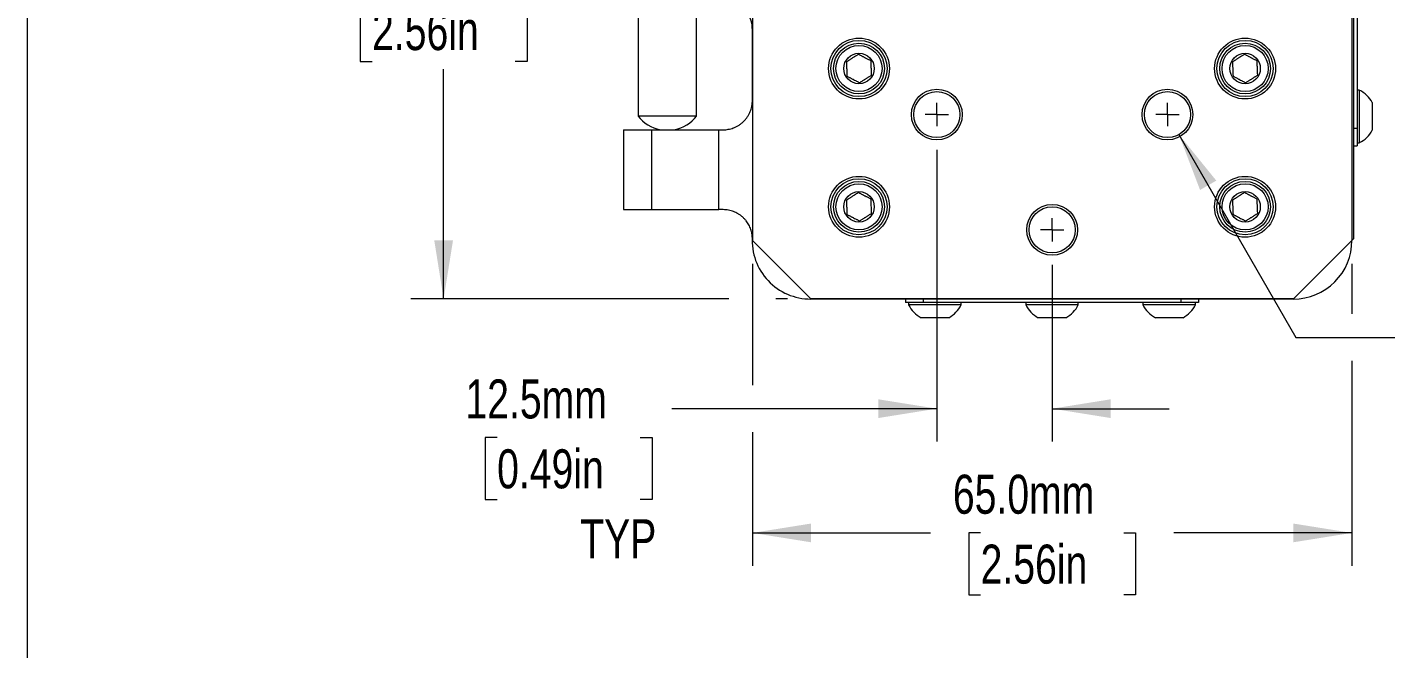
# Model space of a CAD drawing. Header units: millimetres. Extents: x 2 to 278, y 1 to 215.
# Drawn here: x 1.6 to 75.2, y 133.3 to 167 of the extents above; entities that cross this region are included whole.
import ezdxf

# ---------------------------------------------------------------- set-up
doc = ezdxf.new("R2010")
doc.units = ezdxf.units.MM
doc.styles.add('SLDTEXTSTYLE0', font='TXT', dxfattribs={"width": 0.75})
doc.styles.add('SLDTEXTSTYLE2', font='TXT', dxfattribs={"width": 0.7})
doc.dimstyles.new('SLDDIMSTYLE1', dxfattribs={"dimtxt": 2.116667, "dimasz": 3.175, "dimexe": 0, "dimexo": 0.0625, "dimgap": 0.529167, "dimtad": 0, "dimtih": 1, "dimtoh": 1, "dimdec": 1, "dimlfac": 2, "dimrnd": 1e-09, "dimzin": 12, "dimdsep": 46, "dimtxsty": 'SLDTEXTSTYLE0', "dimsah": 1, "dimcen": 0.09, "dimadec": 0, "dimazin": 3, "dimtfac": 1, "dimtdec": 1, "dimtmove": 0, "dimatfit": 0, "dimfxl": 1, "dimfrac": 2, "dimtolj": 1, "dimtzin": 12, "dimarcsym": 0})
doc.dimstyles.new('SLDDIMSTYLE3', dxfattribs={"dimtxt": 2.116667, "dimasz": 3.175, "dimexe": 0, "dimexo": 0.0625, "dimgap": 0.529167, "dimtad": 0, "dimtih": 1, "dimtoh": 1, "dimdec": 1, "dimlfac": 2, "dimrnd": 1e-09, "dimzin": 12, "dimdsep": 46, "dimtxsty": 'SLDTEXTSTYLE0', "dimsah": 1, "dimcen": 0, "dimadec": 0, "dimazin": 3, "dimtfac": 1, "dimtdec": 1, "dimtofl": 0, "dimtmove": 0, "dimatfit": 3, "dimfxl": 1, "dimfrac": 2, "dimtolj": 1, "dimtzin": 12, "dimarcsym": 0})
doc.dimstyles.new('SLDDIMSTYLE4', dxfattribs={"dimtxt": 2.116667, "dimasz": 3.175, "dimexe": 0, "dimexo": 0.0625, "dimgap": 0.529167, "dimtad": 0, "dimtih": 1, "dimtoh": 1, "dimdec": 1, "dimlfac": 2, "dimrnd": 1e-09, "dimzin": 4, "dimdsep": 46, "dimtxsty": 'SLDTEXTSTYLE0', "dimsah": 1, "dimcen": 0.09, "dimadec": 0, "dimazin": 1, "dimtfac": 1, "dimtdec": 1, "dimtofl": 0, "dimtmove": 0, "dimatfit": 3, "dimfxl": 1, "dimfrac": 2, "dimtolj": 1, "dimtzin": 12, "dimarcsym": 0})

# ---------------------------------------------------------------- blocks, each defined once
blk = doc.blocks.new('_D_10')
at = {"color": 7, "linetype": 'Continuous', "lineweight": 0}
for p, q in [((42.8, 184.773), (22.378, 184.773)), ((24.156, 184.773), (24.156, 172.316)), ((20.277, 168.523), (19.634, 168.523)), ((19.634, 168.523), (19.634, 165.16)), ((28.035, 168.523), (28.678, 168.523)), ((28.678, 168.523), (28.678, 165.16)), ((19.634, 165.16), (20.277, 165.16)), ((28.678, 165.16), (28.035, 165.16)), ((24.156, 152.273), (24.156, 164.731)), ((39.625, 152.273), (22.378, 152.273)), ((42.8, 152.273), (42.165, 152.273))]:
    blk.add_line(p, q, dxfattribs=at)
at = {"color": 7, "linetype": 'Continuous', "lineweight": 18}
for points in [[(24.156, 184.773), (23.648, 181.598), (24.664, 181.598)], [(24.156, 152.273), (24.664, 155.448), (23.648, 155.448)]]:
    blk.add_solid(points, dxfattribs=at)
at = {"color": 7, "linetype": 'Continuous', "lineweight": 18, "char_height": 2.1167, "attachment_point": 1, "style": 'SLDTEXTSTYLE0'}
for s, insert in [('65.0mm', (18.774, 171.681)), ('2.56in', (20.277, 167.889))]:
    blk.add_mtext(s, dxfattribs=dict(at, insert=insert))
blk = doc.blocks.new('_D_11')
at = {"color": 7, "linetype": 'Continuous', "lineweight": 0}
for p, q in [((40.895, 154.178), (40.895, 147.591)), ((73.394, 154.178), (73.394, 151.458)), ((73.394, 148.918), (73.394, 137.803)), ((40.895, 145.051), (40.895, 137.803)), ((40.895, 139.581), (50.553, 139.581)), ((53.266, 139.581), (52.622, 139.581)), ((52.622, 139.581), (52.622, 136.217)), ((61.023, 139.581), (61.667, 139.581)), ((61.667, 139.581), (61.667, 136.217)), ((73.394, 139.581), (63.735, 139.581)), ((52.622, 136.217), (53.266, 136.217)), ((61.667, 136.217), (61.023, 136.217))]:
    blk.add_line(p, q, dxfattribs=at)
at = {"color": 7, "linetype": 'Continuous', "lineweight": 18}
for points in [[(40.895, 139.581), (44.07, 139.073), (44.07, 140.089)], [(73.394, 139.581), (70.219, 140.089), (70.219, 139.073)]]:
    blk.add_solid(points, dxfattribs=at)
at = {"color": 7, "linetype": 'Continuous', "lineweight": 18, "char_height": 2.1167, "attachment_point": 1, "style": 'SLDTEXTSTYLE0'}
for s, insert in [('65.0mm', (51.763, 142.738)), ('2.56in', (53.266, 138.946))]:
    blk.add_mtext(s, dxfattribs=dict(at, insert=insert))
blk = doc.blocks.new('_D_12')
at = {"color": 7, "linetype": 'Continuous', "lineweight": 0}
for p, q in [((80.533, 181.023), (80.533, 187.373)), ((59.049, 181.023), (82.311, 181.023)), ((65.299, 174.773), (82.311, 174.773)), ((80.533, 168.523), (80.533, 174.773)), ((84.343, 168.523), (80.533, 168.523)), ((86.918, 166.953), (86.274, 166.953)), ((86.274, 166.953), (86.274, 163.589)), ((94.675, 166.953), (95.319, 166.953)), ((95.319, 166.953), (95.319, 163.589)), ((86.274, 163.589), (86.918, 163.589)), ((95.319, 163.589), (94.675, 163.589))]:
    blk.add_line(p, q, dxfattribs=at)
at = {"color": 7, "linetype": 'Continuous', "lineweight": 18}
for points in [[(80.533, 181.023), (81.041, 184.198), (80.025, 184.198)], [(80.533, 174.773), (80.025, 171.598), (81.041, 171.598)]]:
    blk.add_solid(points, dxfattribs=at)
at = {"color": 7, "linetype": 'Continuous', "lineweight": 18, "char_height": 2.1167, "attachment_point": 1, "style": 'SLDTEXTSTYLE0'}
for s, insert in [('12.5mm', (85.631, 170.11)), ('0.49in', (86.918, 166.318)), ('TYP', (85.631, 162.526))]:
    blk.add_mtext(s, dxfattribs=dict(at, insert=insert))
blk = doc.blocks.new('_D_13')
at = {"color": 7, "linetype": 'Continuous', "lineweight": 0}
for p, q in [((64.018, 161.19), (70.351, 150.188)), ((70.351, 150.188), (77.138, 150.188))]:
    blk.add_line(p, q, dxfattribs=at)
at = {"color": 7, "linetype": 'Continuous', "lineweight": 18}
blk.add_solid([(64.018, 161.19), (65.162, 158.185), (66.042, 158.692)], dxfattribs=at)
at = {"color": 7, "linetype": 'Continuous', "lineweight": 18, "attachment_point": 1}
for s, insert, char_height, style in [('M6 x 1.0 TAPPED HOLE', (77.932, 151.234), 2.11667, 'SLDTEXTSTYLE2'), ('6.4mm [0.25in] THREAD DEPTH', (77.932, 147.871), 2.11667, 'SLDTEXTSTYLE0'), ('7 PLACES', (77.932, 144.508), 2.1167, 'SLDTEXTSTYLE0')]:
    blk.add_mtext(s, dxfattribs=dict(at, insert=insert, char_height=char_height, style=style))
blk = doc.blocks.new('_D_14')
at = {"color": 7, "linetype": 'Continuous', "lineweight": 0}
for p, q in [((50.894, 160.368), (50.894, 144.543)), ((57.144, 154.118), (57.144, 144.543)), ((50.894, 146.321), (36.53, 146.321)), ((57.144, 146.321), (63.494, 146.321)), ((27.056, 144.75), (26.412, 144.75)), ((26.412, 144.75), (26.412, 141.387)), ((34.813, 144.75), (35.457, 144.75)), ((35.457, 144.75), (35.457, 141.387)), ((26.412, 141.387), (27.056, 141.387)), ((35.457, 141.387), (34.813, 141.387))]:
    blk.add_line(p, q, dxfattribs=at)
at = {"color": 7, "linetype": 'Continuous', "lineweight": 18}
for points in [[(50.894, 146.321), (47.719, 146.829), (47.719, 145.813)], [(57.144, 146.321), (60.319, 145.813), (60.319, 146.829)]]:
    blk.add_solid(points, dxfattribs=at)
at = {"color": 7, "linetype": 'Continuous', "lineweight": 18, "char_height": 2.1167, "attachment_point": 1, "style": 'SLDTEXTSTYLE0'}
for s, insert in [('12.5mm', (25.337, 147.908)), ('0.49in', (27.056, 144.116)), ('TYP', (31.558, 140.323))]:
    blk.add_mtext(s, dxfattribs=dict(at, insert=insert))
blk = doc.blocks.new('SW_CENTERMARKSYMBOL_3')
at = {"color": 0, "linetype": 'Continuous', "lineweight": 18}
for q in [(-0.635, 0), (0, 0.635), (0, -0.635), (0.635, 0)]:
    blk.add_line((0, 0), q, dxfattribs=at)
blk = doc.blocks.new('SW_CENTERMARKSYMBOL_4')
at = {"color": 0, "linetype": 'Continuous', "lineweight": 18}
for q in [(-0.635, 0), (0, 0.635), (0, -0.635), (0.635, 0)]:
    blk.add_line((0, 0), q, dxfattribs=at)
blk = doc.blocks.new('SW_CENTERMARKSYMBOL_6')
at = {"color": 0, "linetype": 'Continuous', "lineweight": 18}
for q in [(-0.635, 0), (0, 0.635), (0, -0.635), (0.635, 0)]:
    blk.add_line((0, 0), q, dxfattribs=at)

msp = doc.modelspace()

# ---------------------------------------------------------------- linework, layer by layer
at = {"color": 7, "linetype": 'Continuous', "lineweight": 18}
for p, q in [((1.579, 214.645), (1.579, 0.903)), ((40.895, 181.598), (40.895, 163.037)), ((73.394, 181.598), (73.394, 155.448)), ((73.483, 175.508), (73.483, 161.538)), ((73.672, 175.508), (73.672, 161.538)), ((34.697, 168.523), (34.697, 162.195)), ((37.872, 162.195), (37.872, 168.523)), ((40.888, 166.936), (40.888, 162.894)), ((73.796, 163.598), (73.672, 163.598)), ((73.796, 163.598), (73.796, 162.937)), ((40.895, 163.037), (40.895, 155.531)), ((73.796, 162.937), (73.796, 160.748)), ((74.497, 162.923), (74.497, 162.575)), ((37.569, 162.195), (34.697, 162.195)), ((37.872, 162.195), (37.569, 162.195)), ((74.497, 162.575), (74.497, 161.423)), ((33.904, 161.449), (33.904, 157.119)), ((33.904, 161.449), (35.432, 161.449)), ((35.432, 161.449), (35.432, 157.119)), ((35.432, 161.449), (39.073, 161.449)), ((39.073, 157.119), (39.073, 161.449)), ((39.073, 161.449), (39.307, 161.449)), ((73.483, 161.538), (73.672, 161.538)), ((73.483, 161.538), (73.483, 160.586)), ((73.672, 161.538), (73.672, 160.586)), ((73.483, 160.586), (73.672, 160.586)), ((73.483, 160.586), (73.483, 155.531)), ((73.672, 160.748), (73.796, 160.748)), ((33.904, 157.119), (35.432, 157.119)), ((35.432, 157.119), (39.073, 157.119)), ((39.307, 157.119), (39.073, 157.119)), ((40.895, 155.531), (40.895, 155.448)), ((40.895, 155.448), (44.07, 152.273)), ((70.219, 152.273), (73.394, 155.448)), ((70.308, 152.356), (73.483, 155.531)), ((49.201, 152.267), (44.057, 152.267)), ((70.219, 152.273), (44.07, 152.273)), ((49.201, 152.267), (49.201, 152.078)), ((50.153, 152.267), (49.201, 152.267)), ((50.153, 152.078), (49.201, 152.078)), ((49.363, 152.078), (49.363, 151.954)), ((50.204, 151.954), (49.363, 151.954)), ((50.153, 152.267), (50.153, 152.078)), ((64.123, 152.267), (50.153, 152.267)), ((64.123, 152.078), (50.153, 152.078)), ((52.213, 151.954), (50.204, 151.954)), ((52.213, 151.954), (52.213, 152.078)), ((55.713, 152.078), (55.713, 151.954)), ((58.563, 151.954), (55.713, 151.954)), ((56.543, 152.273), (56.533, 152.267)), ((57.634, 152.273), (57.553, 152.267)), ((57.878, 152.267), (57.884, 152.271)), ((58.563, 151.954), (58.563, 152.078)), ((62.063, 152.078), (62.063, 151.954)), ((63.002, 151.954), (62.063, 151.954)), ((64.913, 151.954), (63.002, 151.954)), ((64.123, 152.267), (64.123, 152.078)), ((65.076, 152.267), (64.123, 152.267)), ((65.076, 152.078), (64.123, 152.078)), ((64.913, 151.954), (64.913, 152.078)), ((65.076, 152.267), (65.076, 152.078)), ((70.219, 152.267), (65.076, 152.267)), ((70.302, 152.356), (70.308, 152.356)), ((50.481, 151.253), (50.038, 151.253)), ((51.538, 151.253), (50.481, 151.253)), ((57.888, 151.253), (56.388, 151.253)), ((63.232, 151.253), (62.738, 151.253)), ((64.238, 151.253), (63.232, 151.253))]:
    msp.add_line(p, q, dxfattribs=at)
for centre, radius in [((46.673, 164.773), 1.651), ((46.673, 164.773), 1.524), ((46.673, 164.773), 1.375), ((46.673, 164.773), 1.25), ((67.603, 164.773), 1.651), ((67.603, 164.773), 1.524), ((67.603, 164.773), 1.375), ((67.603, 164.773), 1.25), ((46.673, 164.773), 0.826), ((67.603, 164.773), 0.826), ((50.894, 162.273), 1.377), ((50.894, 162.273), 1.25), ((63.394, 162.273), 1.377), ((63.394, 162.273), 1.25), ((46.673, 157.273), 1.651), ((46.673, 157.273), 1.524), ((46.673, 157.273), 1.375), ((46.673, 157.273), 1.25), ((67.603, 157.273), 1.651), ((67.603, 157.273), 1.524), ((67.603, 157.273), 1.375), ((67.603, 157.273), 1.25), ((46.673, 157.273), 0.826), ((67.603, 157.273), 0.826), ((57.144, 156.023), 1.377), ((57.144, 156.023), 1.25)]:
    msp.add_circle(centre, radius, dxfattribs=at)
for centre, radius, start, end in [((39.301, 166.936), 1.588, 0, 61.64236), ((73.1, 162.173), 1.586, 28.22267, 63.96274), ((36.284, 163.411), 2, 217.46265, 258.79848), ((36.284, 163.411), 2, 281.20152, 322.53735), ((73.1, 162.173), 1.586, 296.03726, 331.77733), ((44.057, 155.442), 3.175, 176.47703, 270), ((70.219, 155.442), 3.175, 270, 0.00112), ((50.788, 152.651), 1.586, 206.03726, 241.77733), ((50.788, 152.651), 1.586, 298.22267, 333.96274), ((57.138, 152.651), 1.586, 206.03726, 241.77733), ((57.138, 152.651), 1.586, 298.22267, 333.96274), ((63.488, 152.651), 1.586, 206.03726, 241.77733), ((63.488, 152.651), 1.586, 298.22267, 333.96274)]:
    msp.add_arc(centre, radius, start, end, dxfattribs=at)
for points, knots in [([(46.64, 165.544), (46.618, 165.53), (46.579, 165.506), (46.51, 165.461), (46.437, 165.415), (46.364, 165.368), (46.303, 165.33), (46.251, 165.297), (46.198, 165.263), (46.149, 165.232), (46.105, 165.204), (46.053, 165.171), (46.015, 165.147), (45.989, 165.13)], [0, 0, 0, 0, 0.1077495, 0.1894872, 0.3273613, 0.4397813, 0.5162774, 0.5934268, 0.6725109, 0.7521804, 0.813776, 0.8755432, 1, 1, 1, 1]), ([(45.989, 165.13), (45.991, 165.078), (45.996, 164.97), (46.004, 164.771), (46.014, 164.557), (46.019, 164.42), (46.022, 164.36)], [0, 0, 0, 0, 0.21645, 0.4403, 0.751892, 1, 1, 1, 1]), ([(47.324, 165.187), (47.301, 165.199), (47.26, 165.22), (47.176, 165.265), (47.099, 165.305), (47.021, 165.345), (46.97, 165.372), (46.915, 165.401), (46.86, 165.43), (46.805, 165.458), (46.752, 165.486), (46.697, 165.515), (46.66, 165.534), (46.64, 165.544)], [0, 0, 0, 0, 0.107761, 0.189507, 0.38001, 0.439703, 0.516208, 0.593367, 0.67246, 0.752139, 0.829242, 0.906666, 1, 1, 1, 1]), ([(47.357, 164.416), (47.356, 164.442), (47.354, 164.488), (47.351, 164.56), (47.348, 164.625), (47.345, 164.691), (47.342, 164.774), (47.338, 164.857), (47.335, 164.94), (47.332, 165.002), (47.33, 165.061), (47.327, 165.123), (47.325, 165.165), (47.324, 165.187)], [0, 0, 0, 0, 0.107756, 0.189499, 0.284443, 0.361894, 0.439907, 0.594038, 0.672484, 0.752158, 0.829255, 0.906673, 1, 1, 1, 1]), ([(67.57, 165.544), (67.548, 165.53), (67.509, 165.506), (67.44, 165.461), (67.367, 165.415), (67.294, 165.368), (67.233, 165.33), (67.181, 165.297), (67.128, 165.263), (67.079, 165.232), (67.035, 165.204), (66.983, 165.171), (66.945, 165.147), (66.919, 165.13)], [0, 0, 0, 0, 0.10775, 0.189487, 0.327361, 0.439781, 0.516277, 0.593427, 0.672511, 0.75218, 0.813776, 0.875543, 1, 1, 1, 1]), ([(66.919, 165.13), (66.921, 165.078), (66.926, 164.97), (66.934, 164.771), (66.944, 164.557), (66.949, 164.42), (66.952, 164.36)], [0, 0, 0, 0, 0.21645, 0.4403, 0.751892, 1, 1, 1, 1]), ([(68.254, 165.187), (68.231, 165.199), (68.19, 165.22), (68.106, 165.265), (68.029, 165.305), (67.951, 165.345), (67.9, 165.372), (67.845, 165.401), (67.79, 165.43), (67.735, 165.458), (67.682, 165.486), (67.627, 165.515), (67.59, 165.534), (67.57, 165.544)], [0, 0, 0, 0, 0.107761, 0.189507, 0.38001, 0.439703, 0.516208, 0.593367, 0.67246, 0.752139, 0.829242, 0.906666, 1, 1, 1, 1]), ([(68.287, 164.416), (68.286, 164.442), (68.284, 164.488), (68.281, 164.56), (68.278, 164.625), (68.275, 164.691), (68.272, 164.774), (68.268, 164.857), (68.265, 164.94), (68.262, 165.002), (68.26, 165.061), (68.257, 165.123), (68.255, 165.165), (68.254, 165.187)], [0, 0, 0, 0, 0.107756, 0.189499, 0.284443, 0.361894, 0.439907, 0.594038, 0.672484, 0.752158, 0.829255, 0.906673, 1, 1, 1, 1]), ([(46.022, 164.36), (46.045, 164.347), (46.086, 164.326), (46.149, 164.293), (46.207, 164.263), (46.266, 164.232), (46.321, 164.204), (46.395, 164.165), (46.469, 164.126), (46.541, 164.088), (46.594, 164.061), (46.649, 164.032), (46.686, 164.013), (46.706, 164.002)], [0, 0, 0, 0, 0.107754, 0.189495, 0.284438, 0.361887, 0.439898, 0.516398, 0.672481, 0.752155, 0.829253, 0.906672, 1, 1, 1, 1]), ([(46.706, 164.002), (46.728, 164.017), (46.767, 164.041), (46.847, 164.092), (46.921, 164.139), (46.994, 164.186), (47.043, 164.217), (47.095, 164.25), (47.148, 164.284), (47.2, 164.317), (47.251, 164.349), (47.303, 164.382), (47.338, 164.404), (47.357, 164.416)], [0, 0, 0, 0, 0.107762, 0.189509, 0.380015, 0.439708, 0.516213, 0.593371, 0.672464, 0.752143, 0.829245, 0.906667, 1, 1, 1, 1]), ([(66.952, 164.36), (66.975, 164.347), (67.016, 164.326), (67.079, 164.293), (67.137, 164.263), (67.196, 164.232), (67.251, 164.204), (67.325, 164.165), (67.399, 164.126), (67.471, 164.088), (67.524, 164.061), (67.579, 164.032), (67.616, 164.013), (67.636, 164.002)], [0, 0, 0, 0, 0.107754, 0.189495, 0.284438, 0.361887, 0.439898, 0.516398, 0.672481, 0.752155, 0.829253, 0.906672, 1, 1, 1, 1]), ([(67.636, 164.002), (67.658, 164.017), (67.697, 164.041), (67.777, 164.092), (67.851, 164.139), (67.924, 164.186), (67.973, 164.217), (68.025, 164.25), (68.078, 164.284), (68.13, 164.317), (68.181, 164.349), (68.233, 164.382), (68.268, 164.404), (68.287, 164.416)], [0, 0, 0, 0, 0.107762, 0.189509, 0.380015, 0.439708, 0.516213, 0.593371, 0.672464, 0.752143, 0.829245, 0.906667, 1, 1, 1, 1]), ([(39.307, 161.449), (39.355, 161.451), (39.451, 161.453), (39.591, 161.473), (39.726, 161.504), (39.866, 161.548), (40.006, 161.608), (40.145, 161.685), (40.274, 161.774), (40.392, 161.875), (40.499, 161.985), (40.595, 162.105), (40.681, 162.236), (40.75, 162.369), (40.805, 162.504), (40.843, 162.629), (40.871, 162.755), (40.886, 162.863), (40.894, 162.958), (40.894, 163.011), (40.895, 163.037)], [0, 0, 0, 0, 0.052285, 0.105017, 0.159024, 0.213411, 0.278875, 0.344846, 0.412228, 0.480024, 0.547145, 0.614613, 0.683202, 0.752232, 0.806763, 0.861827, 0.904868, 0.948864, 0.974219, 1, 1, 1, 1]), ([(46.64, 158.044), (46.618, 158.03), (46.579, 158.006), (46.51, 157.961), (46.437, 157.915), (46.364, 157.868), (46.303, 157.83), (46.251, 157.797), (46.198, 157.763), (46.149, 157.732), (46.105, 157.704), (46.053, 157.671), (46.015, 157.647), (45.989, 157.63)], [0, 0, 0, 0, 0.10775, 0.189487, 0.327361, 0.439781, 0.516277, 0.593427, 0.672511, 0.75218, 0.813776, 0.875543, 1, 1, 1, 1]), ([(45.989, 157.63), (45.991, 157.578), (45.996, 157.47), (46.004, 157.271), (46.014, 157.057), (46.019, 156.92), (46.022, 156.86)], [0, 0, 0, 0, 0.21645, 0.4403, 0.751892, 1, 1, 1, 1]), ([(47.324, 157.687), (47.301, 157.699), (47.26, 157.72), (47.176, 157.765), (47.099, 157.805), (47.021, 157.845), (46.97, 157.872), (46.915, 157.901), (46.86, 157.93), (46.805, 157.958), (46.752, 157.986), (46.697, 158.015), (46.66, 158.034), (46.64, 158.044)], [0, 0, 0, 0, 0.107761, 0.189507, 0.38001, 0.439703, 0.516208, 0.593367, 0.67246, 0.752139, 0.829242, 0.906666, 1, 1, 1, 1]), ([(47.357, 156.916), (47.356, 156.942), (47.354, 156.988), (47.351, 157.06), (47.348, 157.125), (47.345, 157.191), (47.342, 157.274), (47.338, 157.357), (47.335, 157.44), (47.332, 157.502), (47.33, 157.561), (47.327, 157.623), (47.325, 157.665), (47.324, 157.687)], [0, 0, 0, 0, 0.107756, 0.189499, 0.284443, 0.361894, 0.439907, 0.594038, 0.672484, 0.752158, 0.829255, 0.906673, 1, 1, 1, 1]), ([(67.57, 158.044), (67.548, 158.03), (67.509, 158.006), (67.44, 157.961), (67.367, 157.915), (67.294, 157.868), (67.233, 157.83), (67.181, 157.797), (67.128, 157.763), (67.079, 157.732), (67.035, 157.704), (66.983, 157.671), (66.945, 157.647), (66.919, 157.63)], [0, 0, 0, 0, 0.10775, 0.189487, 0.327361, 0.439781, 0.516277, 0.593427, 0.672511, 0.75218, 0.813776, 0.875543, 1, 1, 1, 1]), ([(66.919, 157.63), (66.921, 157.578), (66.926, 157.47), (66.934, 157.271), (66.944, 157.057), (66.949, 156.92), (66.952, 156.86)], [0, 0, 0, 0, 0.21645, 0.4403, 0.751892, 1, 1, 1, 1]), ([(68.254, 157.687), (68.231, 157.699), (68.19, 157.72), (68.106, 157.765), (68.029, 157.805), (67.951, 157.845), (67.9, 157.872), (67.845, 157.901), (67.79, 157.93), (67.735, 157.958), (67.682, 157.986), (67.627, 158.015), (67.59, 158.034), (67.57, 158.044)], [0, 0, 0, 0, 0.107761, 0.189507, 0.38001, 0.439703, 0.516208, 0.593367, 0.67246, 0.752139, 0.829242, 0.906666, 1, 1, 1, 1]), ([(68.287, 156.916), (68.286, 156.942), (68.284, 156.988), (68.281, 157.06), (68.278, 157.125), (68.275, 157.191), (68.272, 157.274), (68.268, 157.357), (68.265, 157.44), (68.262, 157.502), (68.26, 157.561), (68.257, 157.623), (68.255, 157.665), (68.254, 157.687)], [0, 0, 0, 0, 0.107756, 0.189499, 0.284443, 0.361894, 0.439907, 0.594038, 0.672484, 0.752158, 0.829255, 0.906673, 1, 1, 1, 1]), ([(40.895, 155.531), (40.894, 155.57), (40.892, 155.649), (40.88, 155.751), (40.866, 155.838), (40.844, 155.934), (40.811, 156.048), (40.761, 156.174), (40.702, 156.294), (40.634, 156.406), (40.556, 156.515), (40.464, 156.621), (40.36, 156.723), (40.243, 156.816), (40.123, 156.896), (39.999, 156.962), (39.875, 157.016), (39.743, 157.06), (39.603, 157.093), (39.458, 157.115), (39.358, 157.117), (39.307, 157.119)], [0, 0, 0, 0, 0.0379718, 0.0773851, 0.1040283, 0.1308986, 0.1857691, 0.2413887, 0.2974278, 0.3544156, 0.4116408, 0.475182, 0.5390173, 0.6038186, 0.6689844, 0.7235386, 0.778373, 0.8341925, 0.8904074, 0.9449609, 1, 1, 1, 1]), ([(46.706, 156.502), (46.728, 156.517), (46.767, 156.541), (46.847, 156.592), (46.921, 156.639), (46.994, 156.686), (47.043, 156.717), (47.095, 156.75), (47.148, 156.784), (47.2, 156.817), (47.251, 156.849), (47.303, 156.882), (47.338, 156.904), (47.357, 156.916)], [0, 0, 0, 0, 0.107762, 0.189509, 0.380015, 0.439708, 0.516213, 0.593371, 0.672464, 0.752143, 0.829245, 0.906667, 1, 1, 1, 1]), ([(67.636, 156.502), (67.658, 156.517), (67.697, 156.541), (67.777, 156.592), (67.851, 156.639), (67.924, 156.686), (67.973, 156.717), (68.025, 156.75), (68.078, 156.784), (68.13, 156.817), (68.181, 156.849), (68.233, 156.882), (68.268, 156.904), (68.287, 156.916)], [0, 0, 0, 0, 0.107762, 0.189509, 0.380015, 0.439708, 0.516213, 0.593371, 0.672464, 0.752143, 0.829245, 0.906667, 1, 1, 1, 1]), ([(46.022, 156.86), (46.045, 156.847), (46.086, 156.826), (46.149, 156.793), (46.207, 156.763), (46.266, 156.732), (46.321, 156.704), (46.395, 156.665), (46.469, 156.626), (46.541, 156.588), (46.594, 156.561), (46.649, 156.532), (46.686, 156.513), (46.706, 156.502)], [0, 0, 0, 0, 0.107754, 0.189495, 0.284438, 0.361887, 0.439898, 0.516398, 0.672481, 0.752155, 0.829253, 0.906672, 1, 1, 1, 1]), ([(66.952, 156.86), (66.975, 156.847), (67.016, 156.826), (67.079, 156.793), (67.137, 156.763), (67.196, 156.732), (67.251, 156.704), (67.325, 156.665), (67.399, 156.626), (67.471, 156.588), (67.524, 156.561), (67.579, 156.532), (67.616, 156.513), (67.636, 156.502)], [0, 0, 0, 0, 0.107754, 0.189495, 0.284438, 0.361887, 0.439898, 0.516398, 0.672481, 0.752155, 0.829253, 0.906672, 1, 1, 1, 1])]:
    msp.add_open_spline(points, degree=3, knots=knots, dxfattribs=at)

# ---------------------------------------------------------------- block references
at = {"color": 7, "linetype": 'Continuous', "lineweight": 0}
for name, p in [('SW_CENTERMARKSYMBOL_4', (50.894, 162.273)), ('SW_CENTERMARKSYMBOL_6', (63.394, 162.273)), ('SW_CENTERMARKSYMBOL_3', (57.144, 156.023))]:
    msp.add_blockref(name, p, dxfattribs=at)

# ---------------------------------------------------------------- dimensions: what is measured, and where the dimension line sits
at = {"color": 7, "linetype": 'Continuous', "lineweight": 18}
dim = msp.add_linear_dim(base=(80.533, 174.773), p1=(57.779, 181.023), p2=(64.029, 174.773), angle=90, text='<>\\PTYP', dimstyle='SLDDIMSTYLE1', dxfattribs=at)
dim.commit()
dim.dimension.update_dxf_attribs({"geometry": '_D_12', "text_midpoint": (80.533, 168.523), "dimtype": 160})
dim = msp.add_linear_dim(base=(24.156, 184.773), p1=(44.07, 152.273), p2=(44.07, 184.773), angle=90, dimstyle='SLDDIMSTYLE4', dxfattribs=at)
dim.commit()
dim.dimension.update_dxf_attribs({"geometry": '_D_10', "text_midpoint": (24.156, 168.523), "dimtype": 160})
dim = msp.add_diameter_dim_2p(p1=(62.77, 163.357), p2=(64.018, 161.19), text='M6 x 1.0 TAPPED HOLE\\P6.4mm [0.25in] THREAD DEPTH\\P7 PLACES', dimstyle='SLDDIMSTYLE3', override={"dimpost": '<>'}, dxfattribs=at)
dim.commit()
dim.dimension.update_dxf_attribs({"geometry": '_D_13', "text_midpoint": (98.054, 150.188), "dimtype": 163})
dim = msp.add_linear_dim(base=(50.894, 146.321), p1=(57.144, 155.388), p2=(50.894, 161.638), text='<>\\PTYP', dimstyle='SLDDIMSTYLE1', dxfattribs=at)
dim.commit()
dim.dimension.update_dxf_attribs({"geometry": '_D_14', "text_midpoint": (30.719, 146.321), "dimtype": 160})
dim = msp.add_linear_dim(base=(40.895, 139.581), p1=(73.394, 155.448), p2=(40.895, 155.448), dimstyle='SLDDIMSTYLE4', dxfattribs=at)
dim.commit()
dim.dimension.update_dxf_attribs({"geometry": '_D_11', "text_midpoint": (57.144, 139.581), "dimtype": 160})

doc.saveas('drawing.dxf')
